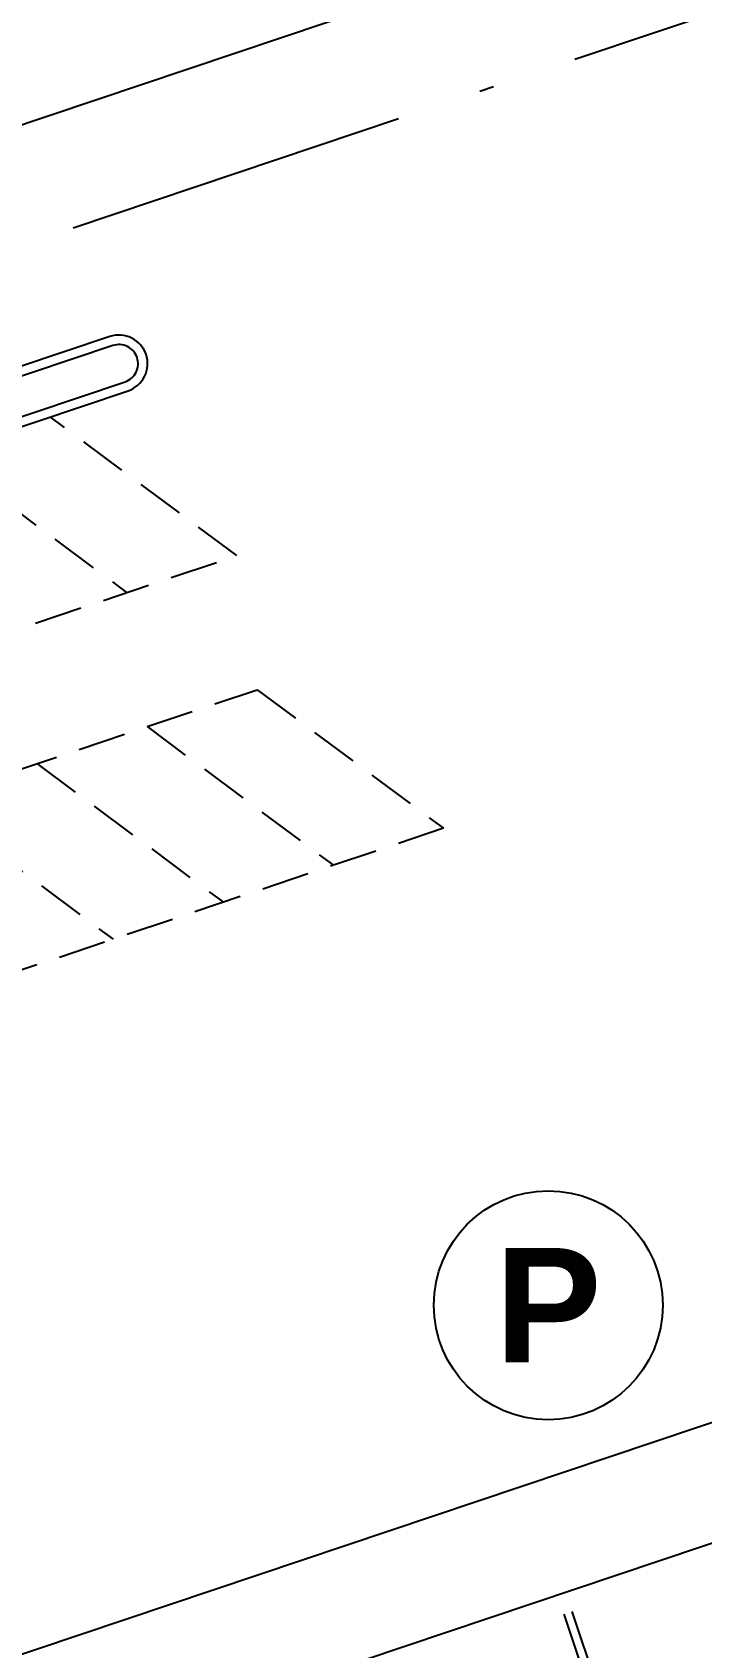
# Model space of a CAD drawing. Header units: metres. Extents: x 568006 to 1139366, y 2064802 to 4131555.
# Drawn here: x 568552.33 to 568569.88, y 2066069.62 to 2066111.94 of the extents above; entities that cross this region are included whole.
import ezdxf
from ezdxf.enums import TextEntityAlignment as Align
from ezdxf.xclip import XClip

# ---------------------------------------------------------------- set-up
doc = ezdxf.new("R2010")
doc.units = ezdxf.units.M
doc.header["$XCLIPFRAME"] = 0
for name, pattern in [('ACAD_ISO10W100', [18.5, 12, -3, 0.5, -3]), ('CENTER2', [1.125, 0.75, -0.125, 0.125, -0.125]), ('DOT', [0.25, 0, -0.25]), ('HIDDEN', [0.375, 0.25, -0.125])]:
    doc.linetypes.add(name, pattern=pattern)
doc.layers.get('0').update_dxf_attribs({"linetype": 'CONTINUOUS'})
doc.layers.add('-DIM', color=9, linetype='CONTINUOUS', lineweight=13)
doc.layers.add('hung-demlonha', color=7, linetype='CONTINUOUS', lineweight=15)
for name, color, linetype in [('01.AXIS', 160, 'CENTER2'), ('BoThamCo', 94, 'CONTINUOUS'), ('CDC.01.AXIS', 160, 'CENTER2'), ('datOlienke', 42, 'CONTINUOUS'), ('ghi_chu', 7, 'CONTINUOUS'), ('LogDg', 7, 'CONTINUOUS'), ('TimDg', 222, 'CONTINUOUS'), ('ViaHeS', 32, 'CONTINUOUS')]:
    doc.layers.add(name, color=color, linetype=linetype)
doc.styles.add('ARIALB', font='', dxfattribs={"width": 0.75})
doc.styles.add('QH1', font='arialbd.ttf', dxfattribs={"width": 0.8})
doc.styles.get('ARIALB').set_extended_font_data('.VnArialH', bold=True)

# ---------------------------------------------------------------- blocks, each defined once
blk = doc.blocks.new('dsl')
at = {"color": 158, "linetype": 'DOT'}
blk.add_wipeout([(0, 1.5), (0.336, 1.462), (0.727, 1.312), (1.018, 1.102), (1.234, 0.852), (1.354, 0.645), (1.442, 0.414), (1.5, 0), (1.441, -0.417), (1.326, -0.701), (1.151, -0.962), (0.914, -1.19), (0.612, -1.37), (0.38, -1.451), (0, -1.5), (-0.465, -1.426), (-0.792, -1.274), (-1.145, -0.969), (-1.316, -0.72), (-1.427, -0.463), (-1.493, -0.142), (-1.5, 0), (-1.461, 0.338), (-1.337, 0.68), (-1.173, 0.935), (-0.917, 1.187), (-0.627, 1.363), (-0.254, 1.478)], dxfattribs=at).dxf.layer = 'ghi_chu'
at = {"layer": 'ghi_chu', "color": 32}
blk.add_circle((0, 0), 1.5, dxfattribs=at)
at = {"layer": 'ghi_chu', "style": 'ARIALB'}
blk.add_attdef('01', text='', height=1.5, dxfattribs=at).set_placement((0, -0.75), align=Align.CENTER)
blk = doc.blocks.new('A$C758D662A')
at = {"linetype": 'HIDDEN', "ltscale": 500}
for radius in [300, 200]:
    blk.add_circle((0, 0), radius, dxfattribs=at)
at = {"layer": 'CDC.01.AXIS', "ltscale": 200}
for p, q in [((437, 0), (-437, 0)), ((0, 437), (0, -437))]:
    blk.add_line(p, q, dxfattribs=at)
blk = doc.blocks.new('A$C2D465040')
at = {"layer": '01.AXIS', "ltscale": 500}
for p, q in [((0.111, 18.924), (0.111, 0.528)), ((5.891, 18.924), (5.891, 0.528)), ((-0.987, 17.899), (6.804, 17.899)), ((-0.987, 12.299), (6.804, 12.299)), ((-0.987, 7.599), (6.804, 7.599)), ((-1.093, 3.099), (6.697, 3.099))]:
    blk.add_line(p, q, dxfattribs=at)
at = {"xscale": 0.0004999999999999999, "yscale": 0.0004999999999999999, "zscale": 0.0004999999999999999}
for p in [(0.451, 17.899), (5.551, 17.899), (0.451, 12.749), (5.551, 12.749), (0.451, 11.849), (5.551, 11.849), (0.451, 8.049), (5.551, 8.049), (0.451, 7.149), (5.551, 7.149), (0.451, 3.099), (5.551, 3.099)]:
    blk.add_blockref('A$C758D662A', p, dxfattribs=at)
blk = doc.blocks.new('tmbc_khub')
at = {"layer": 'BoThamCo'}
blk.add_lwpolyline([(-201.503, 135.213, 0.400458), (-206.493, 125.749), (-203.964, 116.84, 0.414214), (-203.346, 116.496, 0.414214), (-203.002, 117.113), (-205.531, 126.023, -0.400458), (-201.185, 134.265), (-161.617, 147.544, 0.414214), (-161.302, 148.177, 0.414214), (-161.935, 148.492)], format="xyb", close=True, dxfattribs=at)
at = {"layer": 'datOlienke'}
blk.add_lwpolyline([(-126.74, 102.552), (-133.103, 121.513), (-188.814, 102.817), (-192.189, 96.416), (-188.087, 81.965)], close=True, dxfattribs=at)
at = {"layer": 'LogDg'}
blk.add_lwpolyline([(-215.799, 185.529, 0.400458), (-220.949, 175.76), (-212.748, 146.869, 0.428104), (-202.507, 141.469), (-29.916, 199.39, 0.421043), (-24.938, 209.695), (-35.144, 237.914, 0.407417), (-45.212, 242.777)], format="xyb", close=True, dxfattribs=at)
blk.add_lwpolyline([(-201.583, 135.45, 0.400458), (-206.733, 125.681), (-204.204, 116.772, 0.414214), (-203.278, 116.255, 0.414214), (-202.761, 117.182), (-205.29, 126.091, -0.400458), (-201.106, 134.028), (-161.537, 147.307, 0.414214), (-161.065, 148.257, 0.414214), (-162.015, 148.729), (-201.583, 135.45)], format="xyb", dxfattribs=at)
at = {"layer": 'ViaHeS'}
blk.add_lwpolyline([(-133.103, 121.513), (-188.814, 102.817), (-192.189, 96.416), (-183.164, 64.622), (-174.616, 60.115), (-69.381, 95.431, 0.007974), (-39.85, 105.869, 0.265195), (-27.131, 121.072, -0.121118), (-17.218, 143.314, 0.257306), (-14.206, 162.384), (-23.08, 186.918), (-29.521, 190.029), (-136.648, 154.077), (-141.057, 145.214), (-133.103, 121.513)], format="xyb", close=True, dxfattribs=at)
at = {"layer": 'ViaHeS', "linetype": 'HIDDEN', "ltscale": 5}
blk.add_lwpolyline([(-203.661, 120.352), (-197.073, 115.454), (-200.48, 127.456, -0.400458), (-199.515, 129.288), (-158.688, 142.989), (-163.576, 146.623)], format="xyb", dxfattribs=at)
for points in [[(-166.463, 145.654), (-161.575, 142.02)], [(-161.041, 138.508), (-156.153, 134.874)], [(-163.928, 137.539), (-159.04, 133.905)], [(-166.815, 136.57), (-161.927, 132.936)]]:
    blk.add_lwpolyline(points, dxfattribs=at)
at = {"layer": '-DIM', "rotation": 198.5482302591836}
blk.add_blockref('A$C2D465040', (-144.479, 117.696), dxfattribs=at)
at = {"layer": '-DIM', "xscale": -0.9999999999999996, "rotation": 198.5482302400123}
blk.add_blockref('A$C2D465040', (-155.86, 113.877), dxfattribs=at)
at = {"layer": 'hung-demlonha', "color": 7, "ltscale": 5, "style": 'QH1', "width": 0.65}
for tag, p in [('BT04', (-109.598, 191.643)), ('BT06', (-305.798, 171.199)), ('BT05', (-282.572, 137.244))]:
    blk.add_attdef(tag, text='', height=3.96, rotation=0, dxfattribs=at).set_placement(p, align=Align.CENTER)
at = {"layer": 'ghi_chu', "xscale": 2, "yscale": 2, "zscale": 2}
blk.add_blockref('dsl', (-150.522, 123.347), dxfattribs=at).add_auto_attribs({'01': 'p'})
at = {"layer": 'LogDg'}
blk.add_lwpolyline([(-145.434, 120.539), (-192.834, 104.632, 0.400458), (-197.985, 94.863), (-189.6, 65.326, 0.428104), (-170.398, 55.202), (-67.473, 89.743, 0.008886), (-34.387, 101.505, 0.278117), (-21.58, 117.706, -0.147047), (-11.053, 141.379, 0.270704), (-7.407, 161.224), (-17.453, 189.001, 0.407417), (-27.521, 193.864), (-136.655, 157.24, 0.414214), (-144.213, 142.045), (-140.395, 130.669, -0.414214), (-145.434, 120.539)], format="xyb", dxfattribs=at)
at = {"layer": 'TimDg', "linetype": 'ACAD_ISO10W100', "ltscale": 0.75}
blk.add_lwpolyline([(-9.753, 202.992), (-360.991, 85.118)], dxfattribs=at)
at = {"layer": 'ViaHeS', "linetype": 'HIDDEN', "ltscale": 5}
blk.add_lwpolyline([(-194.704, 119.922), (-196.593, 126.577), (-158.154, 139.476), (-153.267, 135.843), (-190.48, 123.354), (-188.115, 115.024), (-194.704, 119.922)], dxfattribs=at)

msp = doc.modelspace()

# ---------------------------------------------------------------- block references
at = {"layer": 'ghi_chu'}
ref = msp.add_blockref('tmbc_khub', (568716.382, 2065955.242), dxfattribs=at)
XClip(ref).set_block_clipping_path([(-391.9901366149, 0), (0, 477.830198009)])

doc.saveas('drawing.dxf')
